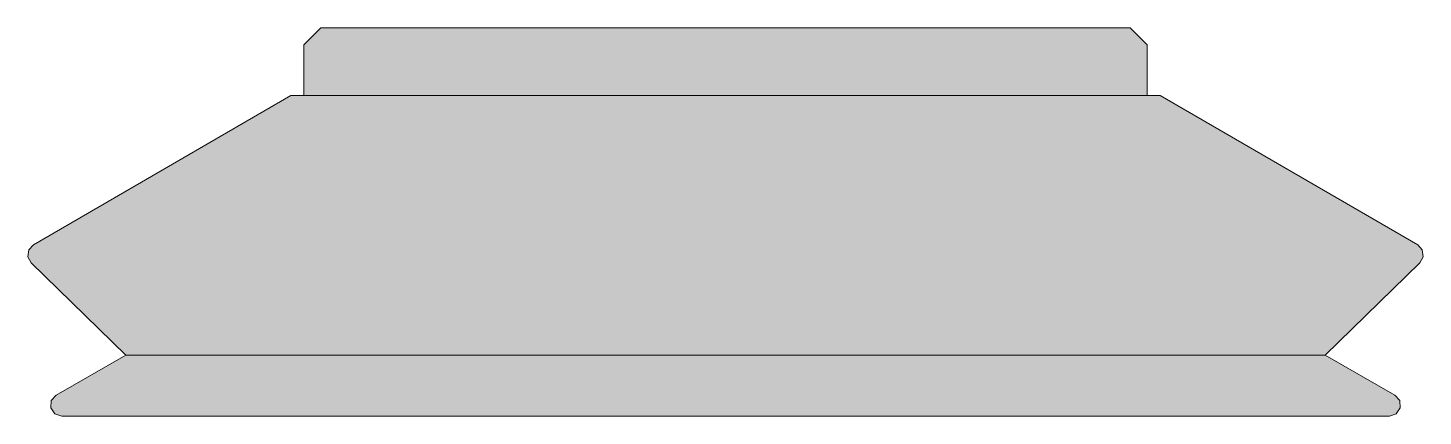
# Model space of a CAD drawing. Header units: millimetres. Extents: x 32.5 to 119.7, y 328.5 to 352.8.
import ezdxf

# ---------------------------------------------------------------- set-up
doc = ezdxf.new("R2010")
doc.units = ezdxf.units.MM
doc.header["$MEASUREMENT"] = 0
doc.layers.add('Layer 1', color=7, linetype='Continuous', lineweight=0)

msp = doc.modelspace()

# ---------------------------------------------------------------- hatches: boundary and pattern name
at = {"layer": 'Layer 1', "true_color": 0x000000, "transparency": 33554687}
h = msp.add_hatch(color=18, dxfattribs=at)
h.dxf.hatch_style = 2
h.paths.add_polyline_path([(102.48, 348.548), (102.47, 351.723), (101.41, 352.778), (50.801, 352.778), (49.741, 351.723), (49.731, 348.548)])
h = msp.add_hatch(color=18, dxfattribs=at)
h.dxf.hatch_style = 2
h.paths.add_polyline_path([(48.922, 348.55), (103.288, 348.55), (119.387, 339.197), (119.672, 338.883), (119.726, 338.462), (119.529, 338.087), (113.6, 332.291), (117.967, 329.802), (118.265, 329.461), (118.293, 329.01), (118.043, 328.634), (117.615, 328.487), (34.596, 328.487), (34.168, 328.634), (33.917, 329.01), (33.946, 329.461), (34.243, 329.802), (38.611, 332.291), (32.682, 338.087), (32.484, 338.462), (32.538, 338.883), (32.824, 339.197), (48.922, 348.55)])

# ---------------------------------------------------------------- linework, layer by layer
at = {"layer": 'Layer 1'}
msp.add_line((113.6, 332.291), (38.611, 332.291), dxfattribs=at)
for points in [[(102.48, 348.548), (102.47, 351.723), (101.41, 352.778), (50.801, 352.778), (49.741, 351.723), (49.731, 348.548)], [(48.922, 348.55), (103.288, 348.55), (119.387, 339.197), (119.672, 338.883), (119.726, 338.462), (119.529, 338.087), (113.6, 332.291), (117.967, 329.802), (118.265, 329.461), (118.293, 329.01), (118.043, 328.634), (117.615, 328.487), (34.596, 328.487), (34.168, 328.634), (33.917, 329.01), (33.946, 329.461), (34.243, 329.802), (38.611, 332.291), (32.682, 338.087), (32.484, 338.462), (32.538, 338.883), (32.824, 339.197), (48.922, 348.55)]]:
    msp.add_lwpolyline(points, dxfattribs=at)

doc.saveas('drawing.dxf')
